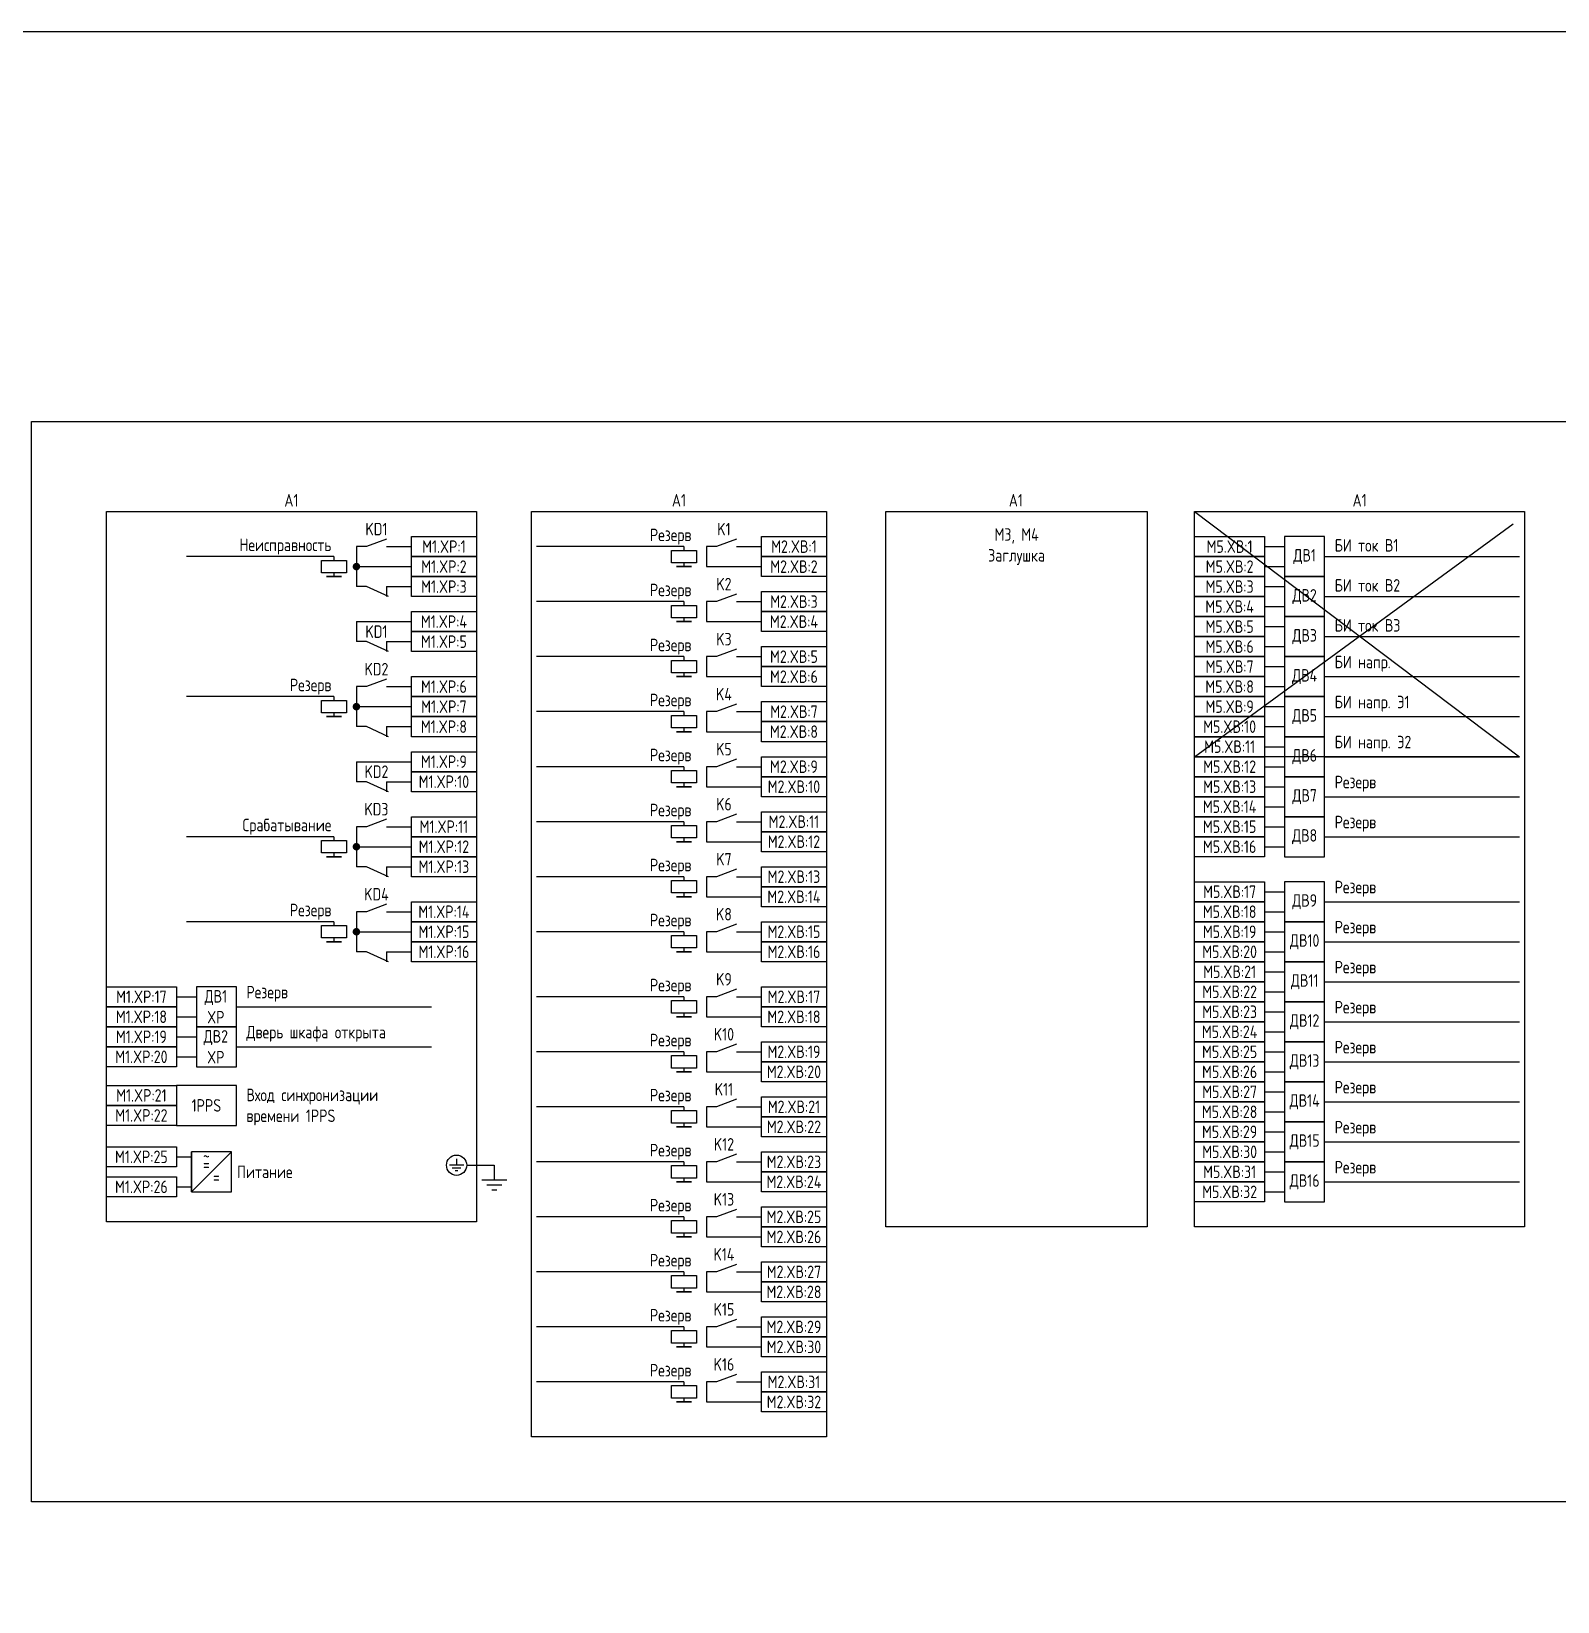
# Model space of a CAD drawing. Header units: millimetres. Extents: x -1102 to 3953, y -90 to 618.
# Drawn here: x 0 to 305.2, y 304.1 to 618 of the extents above; entities that cross this region are included whole.
import ezdxf

# ---------------------------------------------------------------- set-up
doc = ezdxf.new("R2010")
doc.units = ezdxf.units.MM
doc.styles.add('Gost_type_A', font='GOST_A.TTF')

# ---------------------------------------------------------------- blocks, each defined once
blk = doc.blocks.new('POINT')
at = {"const_width": 0.75}
blk.add_lwpolyline([(-0.375, 0, 1), (0.375, 0, 1)], format="xyb", close=True, dxfattribs=at)

msp = doc.modelspace()

# ---------------------------------------------------------------- linework, layer by layer
at = {"color": 6}
for p, q in [((232.63, 522), (297.63, 473)), ((232.63, 473), (296.3, 519.58)), ((297.63, 473), (232.63, 473))]:
    msp.add_line(p, q, dxfattribs=at)
at = {"ltscale": 1.08}
for p, q in [((67, 515), (65, 515)), ((65, 515), (65, 507)), ((71, 515), (76, 515)), ((137, 515), (135, 515)), ((135, 515), (135, 511)), ((141, 515), (146, 515)), ((65, 511), (76, 511)), ((135, 511), (146, 511)), ((67, 507), (65, 507)), ((71, 507), (76, 507)), ((137, 504), (135, 504)), ((135, 504), (135, 500)), ((141, 504), (146, 504)), ((65, 500), (76, 500)), ((135, 500), (146, 500)), ((67, 496), (65, 496)), ((71, 496), (76, 496)), ((137, 493), (135, 493)), ((135, 493), (135, 489)), ((141, 493), (146, 493)), ((67, 487), (65, 487)), ((65, 487), (65, 479)), ((71, 487), (76, 487)), ((135, 489), (146, 489)), ((65, 483), (76, 483)), ((137, 482), (135, 482)), ((135, 482), (135, 478)), ((141, 482), (146, 482)), ((67, 479), (65, 479)), ((71, 479), (76, 479)), ((135, 478), (146, 478)), ((65, 472), (76, 472)), ((137, 471), (135, 471)), ((135, 471), (135, 467)), ((141, 471), (146, 471)), ((67, 468), (65, 468)), ((71, 468), (76, 468)), ((135, 467), (146, 467)), ((67, 459), (65, 459)), ((65, 459), (65, 451)), ((71, 459), (76, 459)), ((137, 460), (135, 460)), ((135, 460), (135, 456)), ((141, 460), (146, 460)), ((135, 456), (146, 456)), ((65, 455), (76, 455)), ((67, 451), (65, 451)), ((71, 451), (76, 451)), ((137, 449), (135, 449)), ((135, 449), (135, 445)), ((141, 449), (146, 449)), ((135, 445), (146, 445)), ((67, 442), (65, 442)), ((65, 442), (65, 434)), ((71, 442), (76, 442)), ((65, 438), (76, 438)), ((137, 438), (135, 438)), ((135, 438), (135, 434)), ((141, 438), (146, 438)), ((67, 434), (65, 434)), ((71, 434), (76, 434)), ((135, 434), (146, 434)), ((137, 425), (135, 425)), ((135, 425), (135, 421)), ((141, 425), (146, 425)), ((135, 421), (146, 421)), ((137, 414), (135, 414)), ((135, 414), (135, 410)), ((141, 414), (146, 414)), ((135, 410), (146, 410)), ((137, 403), (135, 403)), ((135, 403), (135, 399)), ((141, 403), (146, 403)), ((135, 399), (146, 399)), ((137, 392), (135, 392)), ((135, 392), (135, 388)), ((141, 392), (146, 392)), ((135, 388), (146, 388)), ((137, 381), (135, 381)), ((135, 381), (135, 377)), ((141, 381), (146, 381)), ((135, 377), (146, 377)), ((137, 370), (135, 370)), ((135, 370), (135, 366)), ((141, 370), (146, 370)), ((135, 366), (146, 366)), ((137, 359), (135, 359)), ((135, 359), (135, 355)), ((141, 359), (146, 359)), ((135, 355), (146, 355)), ((137, 348), (135, 348)), ((135, 348), (135, 344)), ((141, 348), (146, 348)), ((135, 344), (146, 344))]:
    msp.add_line(p, q, dxfattribs=at)
at = {"ltscale": 4.32}
for p, q in [((71, 516.5), (67, 515)), ((141, 516.5), (137, 515)), ((71.39, 505), (67, 507)), ((141, 505.5), (137, 504)), ((71.39, 494), (67, 496)), ((141, 494.5), (137, 493)), ((71, 488.5), (67, 487)), ((141, 483.5), (137, 482)), ((71.39, 477), (67, 479)), ((141, 472.5), (137, 471)), ((71.39, 466), (67, 468)), ((141, 461.5), (137, 460)), ((71, 460.5), (67, 459)), ((71.39, 449), (67, 451)), ((141, 450.5), (137, 449)), ((71, 443.5), (67, 442)), ((141, 439.5), (137, 438)), ((71.39, 432), (67, 434)), ((141, 426.5), (137, 425)), ((141, 415.5), (137, 414)), ((141, 404.5), (137, 403)), ((85.03, 392.6), (85.03, 391.32)), ((141, 393.5), (137, 392)), ((86.45, 391.32), (83.6, 391.32)), ((85.88, 390.75), (84.17, 390.75)), ((85.31, 390.18), (84.74, 390.18)), ((92.56, 391.32), (92.56, 388.32)), ((95.06, 388.32), (90.06, 388.32)), ((94.06, 387.32), (91.06, 387.32)), ((93.06, 386.32), (92.06, 386.32)), ((141, 382.5), (137, 381)), ((141, 371.5), (137, 370)), ((141, 360.5), (137, 359)), ((141, 349.5), (137, 348))]:
    msp.add_line(p, q, dxfattribs=at)
for p, q in [((130.5, 515), (101, 515)), ((130.5, 515), (130.5, 514.25)), ((246.63, 515), (250.63, 515)), ((60.5, 513), (31, 513)), ((60.5, 513), (60.5, 512.25)), ((130.5, 511.75), (130.5, 511)), ((258.63, 513), (297.63, 513)), ((60.5, 509.75), (60.5, 509)), ((246.63, 511), (250.63, 511)), ((71, 507), (71, 505)), ((246.63, 507), (250.63, 507)), ((130.5, 504), (101, 504)), ((130.5, 504), (130.5, 503.25)), ((246.63, 503), (250.63, 503)), ((258.63, 505), (297.63, 505)), ((65, 500), (65, 496)), ((130.5, 500.75), (130.5, 500)), ((71, 496), (71, 494)), ((246.63, 499), (250.63, 499)), ((258.63, 497), (297.63, 497)), ((130.5, 493), (101, 493)), ((130.5, 493), (130.5, 492.25)), ((246.63, 495), (250.63, 495)), ((130.5, 489.75), (130.5, 489)), ((246.63, 491), (250.63, 491)), ((246.63, 487), (250.63, 487)), ((258.63, 489), (297.63, 489)), ((60.5, 485), (31, 485)), ((60.5, 485), (60.5, 484.25)), ((60.5, 481.75), (60.5, 481)), ((130.5, 482), (101, 482)), ((130.5, 482), (130.5, 481.25)), ((246.63, 483), (250.63, 483)), ((258.63, 481), (297.63, 481)), ((71, 479), (71, 477)), ((130.5, 478.75), (130.5, 478)), ((246.63, 479), (250.63, 479)), ((246.63, 475), (250.63, 475)), ((65, 472), (65, 468)), ((130.5, 471), (101, 471)), ((130.5, 471), (130.5, 470.25)), ((246.63, 471), (250.63, 471)), ((258.63, 473), (297.63, 473)), ((71, 468), (71, 466)), ((130.5, 467.75), (130.5, 467)), ((246.63, 467), (250.63, 467)), ((258.63, 465), (297.63, 465)), ((246.63, 463), (250.63, 463)), ((130.5, 460), (101, 460)), ((130.5, 460), (130.5, 459.25)), ((246.63, 459), (250.63, 459)), ((60.5, 457), (31, 457)), ((60.5, 457), (60.5, 456.25)), ((130.5, 456.75), (130.5, 456)), ((258.63, 457), (297.63, 457)), ((60.5, 453.75), (60.5, 453)), ((246.63, 455), (250.63, 455)), ((71, 451), (71, 449)), ((130.5, 449), (101, 449)), ((130.5, 449), (130.5, 448.25)), ((246.63, 446), (250.63, 446)), ((130.5, 445.75), (130.5, 445)), ((258.63, 444), (297.63, 444)), ((60.5, 440), (31, 440)), ((60.5, 440), (60.5, 439.25)), ((246.63, 442), (250.63, 442)), ((60.5, 436.75), (60.5, 436)), ((130.5, 438), (101, 438)), ((130.5, 438), (130.5, 437.25)), ((246.63, 438), (250.63, 438)), ((71, 434), (71, 432)), ((130.5, 434.75), (130.5, 434)), ((246.63, 434), (250.63, 434)), ((258.63, 436), (297.63, 436)), ((246.63, 430), (250.63, 430)), ((258.63, 428), (297.63, 428)), ((29, 425), (33, 425)), ((130.5, 425), (101, 425)), ((130.5, 425), (130.5, 424.25)), ((246.63, 426), (250.63, 426)), ((29, 421), (33, 421)), ((41, 423), (80, 423)), ((130.5, 421.75), (130.5, 421)), ((246.63, 422), (250.63, 422)), ((246.63, 418), (250.63, 418)), ((258.63, 420), (297.63, 420)), ((29, 417), (33, 417)), ((41, 415), (80, 415)), ((29, 413), (33, 413)), ((130.5, 414), (101, 414)), ((130.5, 414), (130.5, 413.25)), ((246.63, 414), (250.63, 414)), ((258.63, 412), (297.63, 412)), ((130.5, 410.75), (130.5, 410)), ((246.63, 410), (250.63, 410)), ((246.63, 406), (250.63, 406)), ((130.5, 403), (101, 403)), ((130.5, 403), (130.5, 402.25)), ((246.63, 402), (250.63, 402)), ((258.63, 404), (297.63, 404)), ((130.5, 399.75), (130.5, 399)), ((246.63, 398), (250.63, 398)), ((258.63, 396), (297.63, 396)), ((32, 386), (32, 394)), ((32, 386), (40, 394)), ((246.63, 394), (250.63, 394)), ((87.05, 391.32), (92.56, 391.32)), ((130.5, 392), (101, 392)), ((130.5, 392), (130.5, 391.25)), ((246.63, 390), (250.63, 390)), ((130.5, 388.75), (130.5, 388)), ((258.63, 388), (297.63, 388)), ((246.63, 386), (250.63, 386)), ((130.5, 381), (101, 381)), ((130.5, 381), (130.5, 380.25)), ((130.5, 377.75), (130.5, 377)), ((130.5, 370), (101, 370)), ((130.5, 370), (130.5, 369.25)), ((130.5, 366.75), (130.5, 366)), ((130.5, 359), (101, 359)), ((130.5, 359), (130.5, 358.25)), ((130.5, 355.75), (130.5, 355)), ((130.5, 348), (101, 348)), ((130.5, 348), (130.5, 347.25)), ((130.5, 344.75), (130.5, 344))]:
    msp.add_line(p, q)
at = {"ltscale": 4}
for p, q in [((29, 393), (32, 393)), ((29, 387), (32, 387))]:
    msp.add_line(p, q, dxfattribs=at)
for points in [[(-1102, 618), (3953, 618), (3953, -90), (-1102, -90)], [(0, 540), (613.38, 540), (613.38, 324), (0, 324)], [(15, 522), (89, 522), (89, 380), (15, 380)], [(100, 522), (159, 522), (159, 337), (100, 337)], [(170.9, 522), (223.16, 522), (223.16, 379), (170.9, 379)], [(232.63, 522), (298.63, 522), (298.63, 379), (232.63, 379)], [(76, 517), (89, 517), (89, 513), (76, 513)], [(146, 517), (159, 517), (159, 513), (146, 513)], [(232.63, 517), (246.63, 517), (246.63, 513), (232.63, 513)], [(63, 512.25), (63, 509.75), (58, 509.75), (58, 512.25)], [(76, 513), (89, 513), (89, 509), (76, 509)], [(133, 514.25), (133, 511.75), (128, 511.75), (128, 514.25)], [(146, 513), (159, 513), (159, 509), (146, 509)], [(232.63, 513), (246.63, 513), (246.63, 509), (232.63, 509)], [(62, 509), (59, 509)], [(76, 509), (89, 509), (89, 505), (76, 505)], [(132, 511), (129, 511)], [(232.63, 509), (246.63, 509), (246.63, 505), (232.63, 505)], [(146, 506), (159, 506), (159, 502), (146, 502)], [(133, 503.25), (133, 500.75), (128, 500.75), (128, 503.25)], [(232.63, 505), (246.63, 505), (246.63, 501), (232.63, 501)], [(76, 502), (89, 502), (89, 498), (76, 498)], [(132, 500), (129, 500)], [(146, 502), (159, 502), (159, 498), (146, 498)], [(232.63, 501), (246.63, 501), (246.63, 497), (232.63, 497)], [(76, 498), (89, 498), (89, 494), (76, 494)], [(232.63, 497), (246.63, 497), (246.63, 493), (232.63, 493)], [(146, 495), (159, 495), (159, 491), (146, 491)], [(232.63, 493), (246.63, 493), (246.63, 489), (232.63, 489)], [(133, 492.25), (133, 489.75), (128, 489.75), (128, 492.25)], [(146, 491), (159, 491), (159, 487), (146, 487)], [(76, 489), (89, 489), (89, 485), (76, 485)], [(132, 489), (129, 489)], [(232.63, 489), (246.63, 489), (246.63, 485), (232.63, 485)], [(63, 484.25), (63, 481.75), (58, 481.75), (58, 484.25)], [(76, 485), (89, 485), (89, 481), (76, 481)], [(146, 484), (159, 484), (159, 480), (146, 480)], [(232.63, 485), (246.63, 485), (246.63, 481), (232.63, 481)], [(62, 481), (59, 481)], [(76, 481), (89, 481), (89, 477), (76, 477)], [(133, 481.25), (133, 478.75), (128, 478.75), (128, 481.25)], [(232.63, 481), (246.63, 481), (246.63, 477), (232.63, 477)], [(132, 478), (129, 478)], [(146, 480), (159, 480), (159, 476), (146, 476)], [(232.63, 477), (246.63, 477), (246.63, 473), (232.63, 473)], [(76, 474), (89, 474), (89, 470), (76, 470)], [(146, 473), (159, 473), (159, 469), (146, 469)], [(232.63, 473), (246.63, 473), (246.63, 469), (232.63, 469)], [(76, 470), (89, 470), (89, 466), (76, 466)], [(133, 470.25), (133, 467.75), (128, 467.75), (128, 470.25)], [(146, 469), (159, 469), (159, 465), (146, 465)], [(232.63, 469), (246.63, 469), (246.63, 465), (232.63, 465)], [(132, 467), (129, 467)], [(232.63, 465), (246.63, 465), (246.63, 461), (232.63, 461)], [(146, 462), (159, 462), (159, 458), (146, 458)], [(76, 461), (89, 461), (89, 457), (76, 457)], [(133, 459.25), (133, 456.75), (128, 456.75), (128, 459.25)], [(232.63, 461), (246.63, 461), (246.63, 457), (232.63, 457)], [(63, 456.25), (63, 453.75), (58, 453.75), (58, 456.25)], [(76, 457), (89, 457), (89, 453), (76, 453)], [(132, 456), (129, 456)], [(146, 458), (159, 458), (159, 454), (146, 454)], [(232.63, 457), (246.63, 457), (246.63, 453), (232.63, 453)], [(62, 453), (59, 453)], [(76, 453), (89, 453), (89, 449), (76, 449)], [(146, 451), (159, 451), (159, 447), (146, 447)], [(133, 448.25), (133, 445.75), (128, 445.75), (128, 448.25)], [(146, 447), (159, 447), (159, 443), (146, 443)], [(232.63, 448), (246.63, 448), (246.63, 444), (232.63, 444)], [(76, 444), (89, 444), (89, 440), (76, 440)], [(132, 445), (129, 445)], [(232.63, 444), (246.63, 444), (246.63, 440), (232.63, 440)], [(76, 440), (89, 440), (89, 436), (76, 436)], [(146, 440), (159, 440), (159, 436), (146, 436)], [(232.63, 440), (246.63, 440), (246.63, 436), (232.63, 436)], [(63, 439.25), (63, 436.75), (58, 436.75), (58, 439.25)], [(133, 437.25), (133, 434.75), (128, 434.75), (128, 437.25)], [(62, 436), (59, 436)], [(76, 436), (89, 436), (89, 432), (76, 432)], [(132, 434), (129, 434)], [(146, 436), (159, 436), (159, 432), (146, 432)], [(232.63, 436), (246.63, 436), (246.63, 432), (232.63, 432)], [(232.63, 432), (246.63, 432), (246.63, 428), (232.63, 428)], [(15, 427), (29, 427), (29, 423), (15, 423)], [(146, 427), (159, 427), (159, 423), (146, 423)], [(232.63, 428), (246.63, 428), (246.63, 424), (232.63, 424)], [(133, 424.25), (133, 421.75), (128, 421.75), (128, 424.25)], [(232.63, 424), (246.63, 424), (246.63, 420), (232.63, 420)], [(15, 423), (29, 423), (29, 419), (15, 419)], [(132, 421), (129, 421)], [(146, 423), (159, 423), (159, 419), (146, 419)], [(15, 419), (29, 419), (29, 415), (15, 415)], [(232.63, 420), (246.63, 420), (246.63, 416), (232.63, 416)], [(15, 415), (29, 415), (29, 411), (15, 411)], [(146, 416), (159, 416), (159, 412), (146, 412)], [(232.63, 416), (246.63, 416), (246.63, 412), (232.63, 412)], [(133, 413.25), (133, 410.75), (128, 410.75), (128, 413.25)], [(146, 412), (159, 412), (159, 408), (146, 408)], [(232.63, 412), (246.63, 412), (246.63, 408), (232.63, 408)], [(132, 410), (129, 410)], [(15, 407.28), (29, 407.28), (29, 403.28), (15, 403.28)], [(146, 405), (159, 405), (159, 401), (146, 401)], [(232.63, 408), (246.63, 408), (246.63, 404), (232.63, 404)], [(15, 403.28), (29, 403.28), (29, 399.28), (15, 399.28)], [(133, 402.25), (133, 399.75), (128, 399.75), (128, 402.25)], [(232.63, 404), (246.63, 404), (246.63, 400), (232.63, 400)], [(132, 399), (129, 399)], [(146, 401), (159, 401), (159, 397), (146, 397)], [(232.63, 400), (246.63, 400), (246.63, 396), (232.63, 396)], [(232.63, 396), (246.63, 396), (246.63, 392), (232.63, 392)], [(15, 395), (29, 395), (29, 391), (15, 391)], [(146, 394), (159, 394), (159, 390), (146, 390)], [(133, 391.25), (133, 388.75), (128, 388.75), (128, 391.25)], [(146, 390), (159, 390), (159, 386), (146, 386)], [(232.63, 392), (246.63, 392), (246.63, 388), (232.63, 388)], [(15, 389), (29, 389), (29, 385), (15, 385)], [(132, 388), (129, 388)], [(232.63, 388), (246.63, 388), (246.63, 384), (232.63, 384)], [(146, 383), (159, 383), (159, 379), (146, 379)], [(133, 380.25), (133, 377.75), (128, 377.75), (128, 380.25)], [(132, 377), (129, 377)], [(146, 379), (159, 379), (159, 375), (146, 375)], [(146, 372), (159, 372), (159, 368), (146, 368)], [(133, 369.25), (133, 366.75), (128, 366.75), (128, 369.25)], [(146, 368), (159, 368), (159, 364), (146, 364)], [(132, 366), (129, 366)], [(133, 358.25), (133, 355.75), (128, 355.75), (128, 358.25)], [(146, 361), (159, 361), (159, 357), (146, 357)], [(132, 355), (129, 355)], [(146, 357), (159, 357), (159, 353), (146, 353)], [(146, 350), (159, 350), (159, 346), (146, 346)], [(133, 347.25), (133, 344.75), (128, 344.75), (128, 347.25)], [(146, 346), (159, 346), (159, 342), (146, 342)], [(132, 344), (129, 344)]]:
    msp.add_lwpolyline(points, close=True)
for points in [[(250.63, 509), (258.63, 509), (258.63, 517), (250.63, 517)], [(250.63, 501), (258.63, 501), (258.63, 509), (250.63, 509)], [(250.63, 493), (258.63, 493), (258.63, 501), (250.63, 501)], [(250.63, 485), (258.63, 485), (258.63, 493), (250.63, 493)], [(250.63, 477), (258.63, 477), (258.63, 485), (250.63, 485)], [(250.63, 469), (258.63, 469), (258.63, 477), (250.63, 477)], [(250.63, 461), (258.63, 461), (258.63, 469), (250.63, 469)], [(250.63, 453), (258.63, 453), (258.63, 461), (250.63, 461)], [(250.63, 440), (258.63, 440), (258.63, 448), (250.63, 448)], [(250.63, 432), (258.63, 432), (258.63, 440), (250.63, 440)], [(250.63, 424), (258.63, 424), (258.63, 432), (250.63, 432)], [(33, 419), (41, 419), (41, 427), (33, 427)], [(250.63, 416), (258.63, 416), (258.63, 424), (250.63, 424)], [(33, 411), (41, 411), (41, 419), (33, 419)], [(250.63, 408), (258.63, 408), (258.63, 416), (250.63, 416)], [(29, 399.28), (41, 399.28), (41, 407.28), (29, 407.28)], [(250.63, 400), (258.63, 400), (258.63, 408), (250.63, 408)], [(250.63, 392), (258.63, 392), (258.63, 400), (250.63, 400)], [(32, 386), (40, 386), (40, 394), (32, 394)], [(250.63, 384), (258.63, 384), (258.63, 392), (250.63, 392)]]:
    msp.add_lwpolyline(points, close=True, dxfattribs=at)
msp.add_circle((85.03, 391.32), 2.02)

# ---------------------------------------------------------------- block references
for p in [(65, 511), (65, 483), (65, 455), (65, 438)]:
    msp.add_blockref('POINT', p)

# ---------------------------------------------------------------- texts
at = {"char_height": 2.5, "style": 'Gost_type_A'}
for s, insert, width, attachment_point, line_spacing_factor in [('A1', (52, 523), 74.0002, 8, 0.9), ('A1', (129.5, 523), 59, 8, 0.9), ('A1', (196.88, 523), 51.9747, 8, 0.9), ('A1', (265.63, 523), 66, 8, 0.9), ('Неисправность', (60, 515), 37, 6, 0.8), ('Резерв', (60, 487), 37, 6, 0.8), ('Срабатывание', (60, 459), 37, 6, 0.8), ('Резерв', (60, 442), 37, 6, 0.8)]:
    msp.add_mtext(s, dxfattribs=dict(at, insert=insert, width=width, attachment_point=attachment_point, line_spacing_factor=line_spacing_factor))
for s, insert, width, attachment_point in [('KD1', (69, 518.5), 8, 5), ('Резерв', (132, 517), 31.0015, 6), ('K1', (138.5, 518.5), 5, 5), ('M3, M4\\PЗаглушка', (197.03, 515), 52.2671, 5), ('M1.XP:1', (82.5, 515), 13, 5), ('M2.XВ:1', (152.5, 515), 13, 5), ('M5.XВ:1', (239.63, 515), 14, 5), ('БИ ток В1', (260.63, 514), 27.8465, 7), ('M1.XP:2', (82.5, 511), 13, 5), ('M2.XВ:2', (152.5, 511), 13, 5), ('M5.XВ:2', (239.63, 511), 14, 5), ('ДВ1', (254.63, 513), 7.9998, 5), ('K2', (138.5, 507.5), 5, 5), ('M1.XP:3', (82.5, 507), 13, 5), ('Резерв', (132, 506), 31.0015, 6), ('M5.XВ:3', (239.63, 507), 14, 5), ('ДВ2', (254.63, 505), 7.9998, 5), ('БИ ток В2', (260.63, 506), 27.8465, 7), ('M2.XВ:3', (152.5, 504), 13, 5), ('M5.XВ:4', (239.63, 503), 14, 5), ('KD1', (69, 498), 8, 5), ('M1.XP:4', (82.5, 500), 13, 5), ('M2.XВ:4', (152.5, 500), 13, 5), ('M5.XВ:5', (239.63, 499), 14, 5), ('БИ ток В3', (260.63, 498), 31.722, 7), ('M1.XP:5', (82.5, 496), 13, 5), ('Резерв', (132, 495), 31.0015, 6), ('K3', (138.5, 496.5), 5, 5), ('M5.XВ:6', (239.63, 495), 14, 5), ('ДВ3', (254.63, 497), 7.9998, 5), ('M2.XВ:5', (152.5, 493), 13, 5), ('\\pxt5;БИ напр.', (260.63, 490), 35.3442, 7), ('KD2', (69, 490.5), 8, 5), ('M2.XВ:6', (152.5, 489), 13, 5), ('M5.XВ:7', (239.63, 491), 14, 5), ('ДВ4', (254.63, 489), 7.9998, 5), ('M1.XP:6', (82.5, 487), 13, 5), ('K4', (138.5, 485.5), 5, 5), ('M5.XВ:8', (239.63, 487), 14, 5), ('M1.XP:7', (82.5, 483), 13, 5), ('Резерв', (132, 484), 31.0015, 6), ('M5.XВ:9', (239.63, 483), 14, 5), ('БИ напр. Э1', (260.63, 482), 33.6483, 7), ('M2.XВ:7', (152.5, 482), 13, 5), ('ДВ5', (254.63, 481), 7.9998, 5), ('M1.XP:8', (82.5, 479), 13, 5), ('M2.XВ:8', (152.5, 478), 13, 5), ('M5.XВ:10', (239.63, 479), 14, 5), ('БИ напр. Э2', (260.63, 474), 33.6483, 7), ('Резерв', (132, 473), 31.0015, 6), ('K5', (138.5, 474.5), 5, 5), ('M5.XВ:11', (239.63, 475), 14, 5), ('ДВ6', (254.63, 473), 7.9998, 5), ('KD2', (69, 470), 8, 5), ('M1.XP:9', (82.5, 472), 13, 5), ('M2.XВ:9', (152.5, 471), 13, 5), ('M5.XВ:12', (239.63, 471), 14, 5), ('M1.XP:10', (82.5, 468), 13, 5), ('M2.XВ:10', (152.5, 467), 13, 5), ('M5.XВ:13', (239.63, 467), 14, 5), ('Резерв', (260.63, 466), 27.8465, 7), ('K6', (138.5, 463.5), 5, 5), ('ДВ7', (254.63, 465), 7.9998, 5), ('KD3', (69, 462.5), 8, 5), ('Резерв', (132, 462), 31.0015, 6), ('M5.XВ:14', (239.63, 463), 14, 5), ('M1.XP:11', (82.5, 459), 13, 5), ('M2.XВ:11', (152.5, 460), 13, 5), ('M5.XВ:15', (239.63, 459), 14, 5), ('ДВ8', (254.63, 457), 7.9998, 5), ('Резерв', (260.63, 458), 27.8465, 7), ('M1.XP:12', (82.5, 455), 13, 5), ('M2.XВ:12', (152.5, 456), 13, 5), ('M5.XВ:16', (239.63, 455), 14, 5), ('M1.XP:13', (82.5, 451), 13, 5), ('Резерв', (132, 451), 31.0015, 6), ('K7', (138.5, 452.5), 5, 5), ('M2.XВ:13', (152.5, 449), 13, 5), ('KD4', (69, 445.5), 8, 5), ('M2.XВ:14', (152.5, 445), 13, 5), ('M5.XВ:17', (239.63, 446), 14, 5), ('Резерв', (260.63, 445), 27.8465, 7), ('M1.XP:14', (82.5, 442), 13, 5), ('K8', (138.5, 441.5), 5, 5), ('M5.XВ:18', (239.63, 442), 14, 5), ('ДВ9', (254.63, 444), 7.9998, 5), ('Резерв', (132, 440), 31.0015, 6), ('Резерв', (260.63, 437), 27.8465, 7), ('M1.XP:15', (82.5, 438), 13, 5), ('M2.XВ:15', (152.5, 438), 13, 5), ('M5.XВ:19', (239.63, 438), 14, 5), ('ДВ10', (254.63, 436), 7.9998, 5), ('M1.XP:16', (82.5, 434), 13, 5), ('M2.XВ:16', (152.5, 434), 13, 5), ('M5.XВ:20', (239.63, 434), 14, 5), ('M5.XВ:21', (239.63, 430), 14, 5), ('Резерв', (260.63, 429), 27.8465, 7), ('Резерв', (43, 424), 37, 7), ('Резерв', (132, 427), 31.0015, 6), ('K9', (138.5, 428.5), 5, 5), ('M5.XВ:22', (239.63, 426), 14, 5), ('ДВ11', (254.63, 428), 7.9998, 5), ('M1.XP:17', (22, 425), 14, 5), ('ДВ1 XP', (36.88, 423), 7.7588, 5), ('M2.XВ:17', (152.5, 425), 13, 5), ('Резерв', (260.63, 421), 27.8465, 7), ('M1.XP:18', (22, 421), 14, 5), ('M2.XВ:18', (152.5, 421), 13, 5), ('M5.XВ:23', (239.63, 422), 14, 5), ('ДВ12', (254.63, 420), 7.9998, 5), ('M1.XP:19', (22, 417), 14, 5), ('ДВ2 XP', (36.88, 415), 7.7588, 5), ('Дверь шкафа открыта', (43, 416), 37, 7), ('Резерв', (132, 416), 31.0015, 6), ('K10', (138.5, 417.5), 5, 5), ('M5.XВ:24', (239.63, 418), 14, 5), ('M2.XВ:19', (152.5, 414), 13, 5), ('M5.XВ:25', (239.63, 414), 14, 5), ('Резерв', (260.63, 413), 27.8465, 7), ('M1.XP:20', (22, 413), 14, 5), ('M2.XВ:20', (152.5, 410), 13, 5), ('M5.XВ:26', (239.63, 410), 14, 5), ('ДВ13', (254.63, 412), 7.9998, 5), ('Резерв', (260.63, 405), 27.8465, 7), ('M1.XP:21', (22, 405.28), 14, 5), ('Вход синхронизации\\Pвремени 1PPS', (43, 399.28), 35.9749, 7), ('Резерв', (132, 405), 31.0015, 6), ('K11', (138.5, 406.5), 5, 5), ('M5.XВ:27', (239.63, 406), 14, 5), ('ДВ14', (254.63, 404), 7.9998, 5), ('M1.XP:22', (22, 401.28), 14, 5), ('1PPS', (35, 403.28), 12, 5), ('M2.XВ:21', (152.5, 403), 13, 5), ('M5.XВ:28', (239.63, 402), 14, 5), ('M2.XВ:22', (152.5, 399), 13, 5), ('M5.XВ:29', (239.63, 398), 14, 5), ('Резерв', (260.63, 397), 27.8465, 7), ('Резерв', (132, 394), 31.0015, 6), ('K12', (138.5, 395.5), 5, 5), ('ДВ15', (254.63, 396), 7.9998, 5), ('M1.XP:25', (22, 393), 13.9956, 5), ('~', (35, 393.03), 2.7, 5), ('M2.XВ:23', (152.5, 392), 13, 5), ('M5.XВ:30', (239.63, 394), 14, 5), ('=', (35, 391.53), 6, 5), ('Питание', (46.67, 389.99), 11.3452, 5), ('M5.XВ:31', (239.63, 390), 14, 5), ('ДВ16', (254.63, 388), 7.9998, 5), ('Резерв', (260.63, 389), 27.8465, 7), ('M1.XP:26', (22, 387), 13.9956, 5), ('=', (37, 389), 6, 5), ('M2.XВ:24', (152.5, 388), 13, 5), ('M5.XВ:32', (239.63, 386), 14, 5), ('Резерв', (132, 383), 31.0015, 6), ('K13', (138.5, 384.5), 5, 5), ('M2.XВ:25', (152.5, 381), 13, 5), ('M2.XВ:26', (152.5, 377), 13, 5), ('Резерв', (132, 372), 31.0015, 6), ('K14', (138.5, 373.5), 5, 5), ('M2.XВ:27', (152.5, 370), 13, 5), ('M2.XВ:28', (152.5, 366), 13, 5), ('Резерв', (132, 361), 31.0015, 6), ('K15', (138.5, 362.5), 5, 5), ('M2.XВ:29', (152.5, 359), 13, 5), ('M2.XВ:30', (152.5, 355), 13, 5), ('Резерв', (132, 350), 31.0015, 6), ('K16', (138.5, 351.5), 5, 5), ('M2.XВ:31', (152.5, 348), 13, 5), ('M2.XВ:32', (152.5, 344), 13, 5)]:
    msp.add_mtext(s, dxfattribs=dict(at, insert=insert, width=width, attachment_point=attachment_point))

doc.saveas('drawing.dxf')
